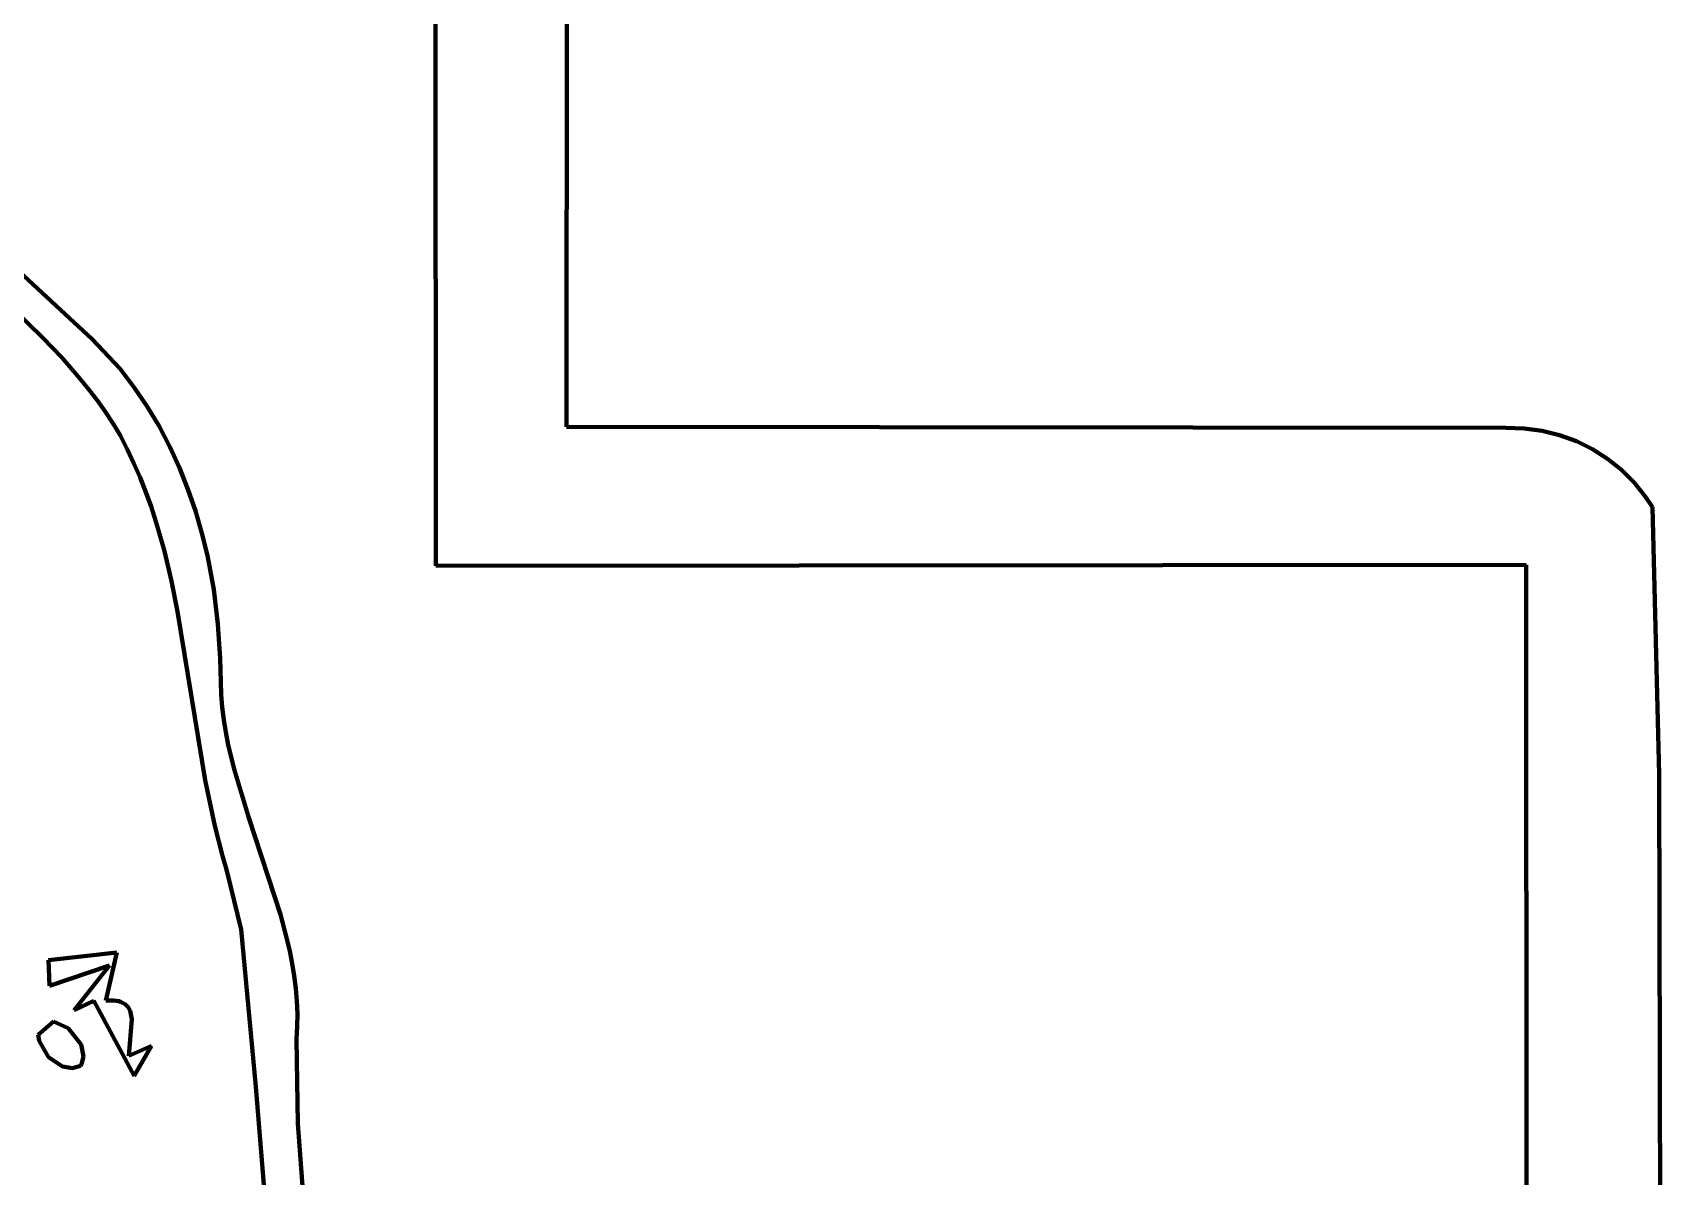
# Model space of a CAD drawing. Header units: millimetres. Extents: x 0 to 10.2, y 0 to 7.
# Drawn here: x 7.575 to 9.026, y 1.184 to 2.204 of the extents above; entities that cross this region are included whole.
import ezdxf

# ---------------------------------------------------------------- set-up
doc = ezdxf.new("R2010")
doc.units = ezdxf.units.MM
doc.layers.add('color#030303ff', color=7, linetype='CONTINUOUS', lineweight=100)
doc.layers.add('color#ffffffff', color=7, linetype='CONTINUOUS', lineweight=100)

msp = doc.modelspace()

# ---------------------------------------------------------------- linework, layer by layer
at = {"layer": 'color#030303ff'}
for p, q in [((7.935, 1.7283), (7.9337, 3.5336)), ((8.0521, 3.4994), (8.0513, 1.8522)), ((7.461, 2.0852), (7.6285, 1.9304)), ((7.5846, 1.9316), (7.558, 1.9572)), ((7.6016, 1.9138), (7.5846, 1.9316)), ((7.6285, 1.9304), (7.6535, 1.9038)), ((7.6177, 1.8953), (7.6016, 1.9138)), ((7.6535, 1.9038), (7.6661, 1.8873)), ((7.6254, 1.8857), (7.6177, 1.8953)), ((7.6661, 1.8873), (7.6777, 1.8702)), ((7.6329, 1.8759), (7.6254, 1.8857)), ((7.64, 1.8658), (7.6329, 1.8759)), ((7.6469, 1.8554), (7.64, 1.8658)), ((7.6777, 1.8702), (7.6882, 1.8526)), ((7.6534, 1.8448), (7.6469, 1.8554)), ((7.6598, 1.8323), (7.6534, 1.8448)), ((7.6882, 1.8526), (7.6977, 1.8344)), ((8.0513, 1.8522), (8.8885, 1.8512)), ((8.8885, 1.8512), (8.9049, 1.8508)), ((8.9049, 1.8508), (8.921, 1.8487)), ((8.921, 1.8487), (8.9365, 1.8448)), ((8.9365, 1.8448), (8.9515, 1.8394)), ((7.6658, 1.8196), (7.6598, 1.8323)), ((7.6977, 1.8344), (7.7063, 1.8157)), ((8.9515, 1.8394), (8.9657, 1.8323)), ((8.9657, 1.8323), (8.9791, 1.8237)), ((7.6713, 1.8069), (7.6658, 1.8196)), ((7.7063, 1.8157), (7.7139, 1.7967)), ((8.9791, 1.8237), (8.9916, 1.8137)), ((8.9916, 1.8137), (9.0029, 1.8024)), ((7.6764, 1.794), (7.6713, 1.8069)), ((9.0029, 1.8024), (9.0131, 1.7897)), ((7.681, 1.781), (7.6764, 1.794)), ((7.7139, 1.7967), (7.7206, 1.7772)), ((9.0131, 1.7897), (9.0192, 1.7806)), ((7.6853, 1.7679), (7.681, 1.781)), ((7.7206, 1.7772), (7.7264, 1.7575)), ((9.0192, 1.7806), (9.0251, 1.5421)), ((7.6892, 1.7547), (7.6853, 1.7679)), ((7.7264, 1.7575), (7.7312, 1.7374)), ((7.6929, 1.7414), (7.6892, 1.7547)), ((7.6992, 1.7146), (7.6929, 1.7414)), ((7.7312, 1.7374), (7.7369, 1.707)), ((8.9068, 1.7292), (7.935, 1.7283)), ((8.9071, 1.0161), (8.9068, 1.7292)), ((7.7047, 1.6876), (7.6992, 1.7146)), ((7.7369, 1.707), (7.7407, 1.6763)), ((7.7293, 1.5371), (7.7047, 1.6876)), ((7.7407, 1.6763), (7.7427, 1.6455)), ((7.7427, 1.6455), (7.7431, 1.6249)), ((7.7431, 1.6249), (7.7435, 1.6135)), ((7.7435, 1.6135), (7.7445, 1.6022)), ((7.7445, 1.6022), (7.7458, 1.591)), ((7.7458, 1.591), (7.7476, 1.5799)), ((7.7476, 1.5799), (7.7498, 1.5688)), ((7.7498, 1.5688), (7.755, 1.5469)), ((7.755, 1.5469), (7.7681, 1.5036)), ((9.0251, 1.5421), (9.0263, 1.0333)), ((7.7378, 1.4964), (7.7293, 1.5371)), ((7.7446, 1.4696), (7.7378, 1.4964)), ((7.7681, 1.5036), (7.7965, 1.4175)), ((7.7485, 1.4563), (7.7446, 1.4696)), ((7.7615, 1.4041), (7.7485, 1.4563)), ((7.7965, 1.4175), (7.8022, 1.3958)), ((7.7744, 1.2637), (7.7615, 1.4041)), ((7.8022, 1.3958), (7.8047, 1.3848)), ((7.5895, 1.3767), (7.6504, 1.3835)), ((7.6504, 1.3835), (7.6408, 1.3408)), ((7.8047, 1.3848), (7.8068, 1.3738)), ((7.5904, 1.354), (7.5895, 1.3767)), ((7.6441, 1.3719), (7.5904, 1.354)), ((7.6124, 1.3321), (7.6441, 1.3719)), ((7.8068, 1.3738), (7.8086, 1.3627)), ((7.8086, 1.3627), (7.81, 1.3516)), ((7.81, 1.3516), (7.811, 1.3403)), ((7.6299, 1.3405), (7.6124, 1.3321)), ((7.6661, 1.2737), (7.6299, 1.3405)), ((7.6408, 1.3408), (7.6442, 1.3409)), ((7.6442, 1.3409), (7.6472, 1.3409)), ((7.6472, 1.3409), (7.6499, 1.3406)), ((7.6499, 1.3406), (7.6523, 1.3401)), ((7.6523, 1.3401), (7.6545, 1.3394)), ((7.6545, 1.3394), (7.658, 1.3375)), ((7.658, 1.3375), (7.6605, 1.3349)), ((7.6605, 1.3349), (7.6623, 1.3317)), ((7.811, 1.3403), (7.8115, 1.329)), ((7.5804, 1.3102), (7.5942, 1.322)), ((7.5942, 1.322), (7.6072, 1.3162)), ((7.6639, 1.324), (7.6611, 1.2916)), ((7.6623, 1.3317), (7.6639, 1.324)), ((7.8115, 1.329), (7.8114, 1.3176)), ((7.5812, 1.3049), (7.5804, 1.3102)), ((7.6072, 1.3162), (7.6188, 1.3015)), ((7.8114, 1.3176), (7.8108, 1.3061)), ((7.8108, 1.3061), (7.8119, 1.2311)), ((7.5896, 1.2903), (7.5812, 1.3049)), ((7.6188, 1.3015), (7.6207, 1.291)), ((7.6611, 1.2916), (7.6814, 1.3003)), ((7.6814, 1.3003), (7.6661, 1.2737)), ((7.6021, 1.282), (7.5896, 1.2903)), ((7.6111, 1.2806), (7.6021, 1.282)), ((7.6182, 1.2824), (7.6111, 1.2806)), ((7.619, 1.2841), (7.6182, 1.2824)), ((7.6207, 1.291), (7.619, 1.2841)), ((7.8039, 0.9025), (7.7744, 1.2637)), ((7.8119, 1.2311), (7.8294, 0.9961))]:
    msp.add_line(p, q, dxfattribs=at)
at = {"layer": 'color#ffffffff'}
for p, q in [((7.9337, 3.5336), (7.935, 1.7283)), ((8.0513, 1.8522), (8.0521, 3.4994)), ((7.6285, 1.9304), (7.461, 2.0852)), ((7.558, 1.9572), (7.5846, 1.9316)), ((7.5846, 1.9316), (7.6016, 1.9138)), ((7.6535, 1.9038), (7.6285, 1.9304)), ((7.6016, 1.9138), (7.6177, 1.8953)), ((7.6661, 1.8873), (7.6535, 1.9038)), ((7.6177, 1.8953), (7.6254, 1.8857)), ((7.6777, 1.8702), (7.6661, 1.8873)), ((7.6254, 1.8857), (7.6329, 1.8759)), ((7.6329, 1.8759), (7.64, 1.8658)), ((7.64, 1.8658), (7.6469, 1.8554)), ((7.6882, 1.8526), (7.6777, 1.8702)), ((7.6469, 1.8554), (7.6534, 1.8448)), ((7.6534, 1.8448), (7.6598, 1.8323)), ((7.6977, 1.8344), (7.6882, 1.8526)), ((8.8885, 1.8512), (8.0513, 1.8522)), ((8.9049, 1.8508), (8.8885, 1.8512)), ((8.921, 1.8487), (8.9049, 1.8508)), ((8.9365, 1.8448), (8.921, 1.8487)), ((8.9515, 1.8394), (8.9365, 1.8448)), ((7.6598, 1.8323), (7.6658, 1.8196)), ((7.7063, 1.8157), (7.6977, 1.8344)), ((8.9657, 1.8323), (8.9515, 1.8394)), ((8.9791, 1.8237), (8.9657, 1.8323)), ((7.6658, 1.8196), (7.6713, 1.8069)), ((7.7139, 1.7967), (7.7063, 1.8157)), ((8.9916, 1.8137), (8.9791, 1.8237)), ((9.0029, 1.8024), (8.9916, 1.8137)), ((7.6713, 1.8069), (7.6764, 1.794)), ((9.0131, 1.7897), (9.0029, 1.8024)), ((7.6764, 1.794), (7.681, 1.781)), ((7.7206, 1.7772), (7.7139, 1.7967)), ((9.0192, 1.7806), (9.0131, 1.7897)), ((7.681, 1.781), (7.6853, 1.7679)), ((7.7264, 1.7575), (7.7206, 1.7772)), ((9.0251, 1.5421), (9.0192, 1.7806)), ((7.6853, 1.7679), (7.6892, 1.7547)), ((7.7312, 1.7374), (7.7264, 1.7575)), ((7.6892, 1.7547), (7.6929, 1.7414)), ((7.6929, 1.7414), (7.6992, 1.7146)), ((7.7369, 1.707), (7.7312, 1.7374)), ((7.935, 1.7283), (8.9068, 1.7292)), ((8.9068, 1.7292), (8.9071, 1.0161)), ((7.6992, 1.7146), (7.7047, 1.6876)), ((7.7407, 1.6763), (7.7369, 1.707)), ((7.7047, 1.6876), (7.7293, 1.5371)), ((7.7427, 1.6455), (7.7407, 1.6763)), ((7.7431, 1.6249), (7.7427, 1.6455)), ((7.7435, 1.6135), (7.7431, 1.6249)), ((7.7445, 1.6022), (7.7435, 1.6135)), ((7.7458, 1.591), (7.7445, 1.6022)), ((7.7476, 1.5799), (7.7458, 1.591)), ((7.7498, 1.5688), (7.7476, 1.5799)), ((7.755, 1.5469), (7.7498, 1.5688)), ((7.7681, 1.5036), (7.755, 1.5469)), ((9.0263, 1.0333), (9.0251, 1.5421)), ((7.7293, 1.5371), (7.7378, 1.4964)), ((7.7378, 1.4964), (7.7446, 1.4696)), ((7.7965, 1.4175), (7.7681, 1.5036)), ((7.7446, 1.4696), (7.7485, 1.4563)), ((7.7485, 1.4563), (7.7615, 1.4041)), ((7.8022, 1.3958), (7.7965, 1.4175)), ((7.7615, 1.4041), (7.7744, 1.2637)), ((7.8047, 1.3848), (7.8022, 1.3958)), ((7.6504, 1.3835), (7.5895, 1.3767)), ((7.6408, 1.3408), (7.6504, 1.3835)), ((7.8068, 1.3738), (7.8047, 1.3848)), ((7.5895, 1.3767), (7.5904, 1.354)), ((7.5904, 1.354), (7.6441, 1.3719)), ((7.6441, 1.3719), (7.6124, 1.3321)), ((7.8086, 1.3627), (7.8068, 1.3738)), ((7.81, 1.3516), (7.8086, 1.3627)), ((7.811, 1.3403), (7.81, 1.3516)), ((7.6124, 1.3321), (7.6299, 1.3405)), ((7.6299, 1.3405), (7.6661, 1.2737)), ((7.6442, 1.3409), (7.6408, 1.3408)), ((7.6472, 1.3409), (7.6442, 1.3409)), ((7.6499, 1.3406), (7.6472, 1.3409)), ((7.6523, 1.3401), (7.6499, 1.3406)), ((7.6545, 1.3394), (7.6523, 1.3401)), ((7.658, 1.3375), (7.6545, 1.3394)), ((7.6605, 1.3349), (7.658, 1.3375)), ((7.6623, 1.3317), (7.6605, 1.3349)), ((7.8115, 1.329), (7.811, 1.3403)), ((7.5942, 1.322), (7.5804, 1.3102)), ((7.6072, 1.3162), (7.5942, 1.322)), ((7.6611, 1.2916), (7.6639, 1.324)), ((7.6639, 1.324), (7.6623, 1.3317)), ((7.8114, 1.3176), (7.8115, 1.329)), ((7.5804, 1.3102), (7.5812, 1.3049)), ((7.6188, 1.3015), (7.6072, 1.3162)), ((7.8108, 1.3061), (7.8114, 1.3176)), ((7.8119, 1.2311), (7.8108, 1.3061)), ((7.5812, 1.3049), (7.5896, 1.2903)), ((7.6207, 1.291), (7.6188, 1.3015)), ((7.6814, 1.3003), (7.6611, 1.2916)), ((7.6661, 1.2737), (7.6814, 1.3003)), ((7.5896, 1.2903), (7.6021, 1.282)), ((7.6021, 1.282), (7.6111, 1.2806)), ((7.6111, 1.2806), (7.6182, 1.2824)), ((7.6182, 1.2824), (7.619, 1.2841)), ((7.619, 1.2841), (7.6207, 1.291)), ((7.7744, 1.2637), (7.8039, 0.9025)), ((7.8294, 0.9961), (7.8119, 1.2311))]:
    msp.add_line(p, q, dxfattribs=at)

doc.saveas('drawing.dxf')
